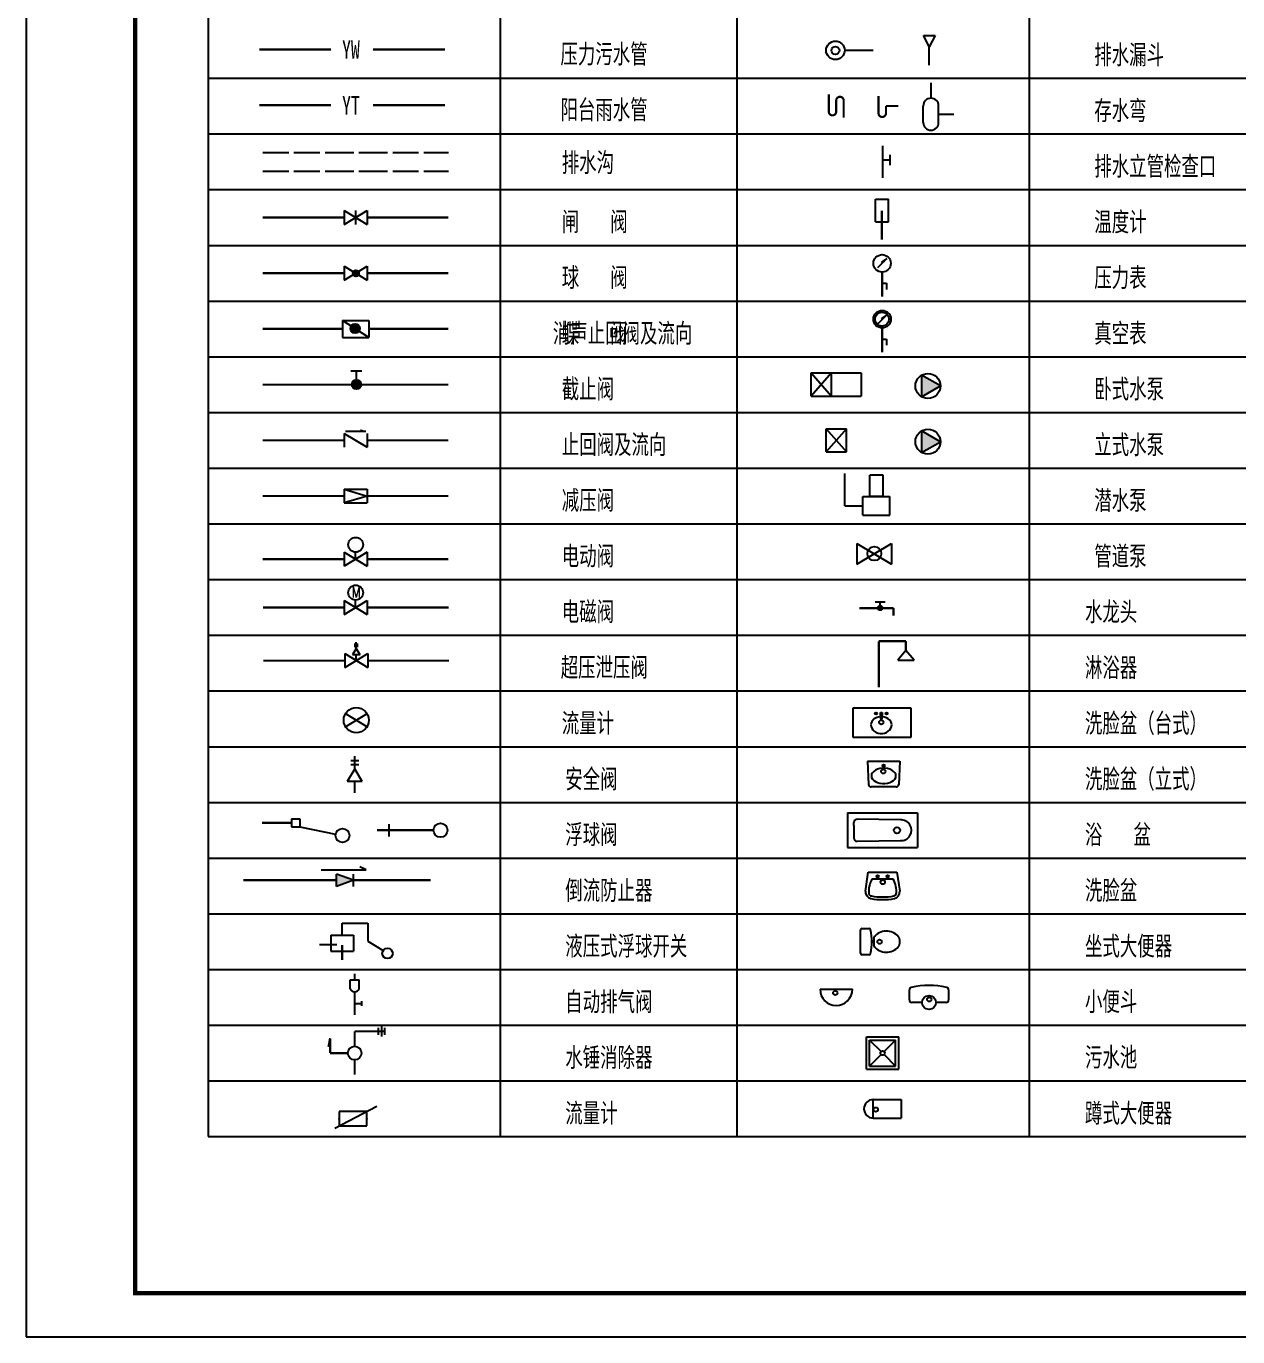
# Model space of a CAD drawing. Extents: x 1382187 to 1725648, y 860327 to 1571294.
# Drawn here: x 1472393 to 1500200, y 1434717 to 1464784 of the extents above; entities that cross this region are included whole.
import ezdxf
from ezdxf.enums import TextEntityAlignment as Align

# ---------------------------------------------------------------- set-up
doc = ezdxf.new("R2010")
doc.units = 0
doc.header["$LTSCALE"] = 1000
doc.header["$MEASUREMENT"] = 0
doc.layers.add('0s-水标注', color=7, linetype='Continuous')
doc.layers.add('图框', color=140, linetype='Continuous')
doc.styles.add('HZ', font='TXT', dxfattribs={"bigfont": 'HZTXT'})
doc.styles.add('ST', font='', dxfattribs={"width": 0.8})
doc.styles.get('ST').set_extended_font_data('SimSun')

# ---------------------------------------------------------------- blocks, each defined once
blk = doc.blocks.new('GDGDGRDGDRGDR')
at = {"layer": '图框'}
blk.add_lwpolyline([(148133, -148204), (190183, -148204), (190183, -118504), (148133, -118504)], close=True, dxfattribs=at)
at = {"layer": '图框', "const_width": 50}
blk.add_lwpolyline([(149383, -147704), (189683, -147704), (189683, -119004), (149383, -119004)], close=True, dxfattribs=at)
blk = doc.blocks.new('*X53')
at = {"color": 0, "linetype": 'Continuous'}
for p, q in [((-98904, -74050), (-98859, -74050)), ((-98903, -74040), (-98849, -74040)), ((-98894, -74060), (-98869, -74060)), ((-98888, -74030), (-98839, -74030)), ((-98884, -74070), (-98879, -74070)), ((-98873, -74020), (-98829, -74020)), ((-98858, -74010), (-98819, -74010)), ((-98843, -74000), (-98809, -74000)), ((-98828, -73990), (-98799, -73990)), ((-98813, -73980), (-98789, -73980)), ((-98798, -73970), (-98779, -73970)), ((-98783, -73960), (-98769, -73960)), ((-98768, -73950), (-98759, -73950)), ((-98753, -73940), (-98749, -73940))]:
    blk.add_line(p, q, dxfattribs=at)
blk = doc.blocks.new('*X57')
at = {"color": 0, "linetype": 'Continuous'}
for p, q in [((-73009, -33067), (-72910, -33067)), ((-73009, -33068), (-72909, -33068)), ((-73009, -33069), (-72909, -33069)), ((-73009, -33070), (-72909, -33070)), ((-73009, -33071), (-72909, -33071)), ((-73009, -33072), (-72909, -33072)), ((-73009, -33073), (-72909, -33073)), ((-73008, -33062), (-72911, -33062)), ((-73008, -33063), (-72910, -33063)), ((-73008, -33064), (-72910, -33064)), ((-73008, -33065), (-72910, -33065)), ((-73008, -33066), (-72910, -33066)), ((-73007, -33059), (-72911, -33059)), ((-73007, -33060), (-72911, -33060)), ((-73007, -33061), (-72911, -33061)), ((-73006, -33056), (-72912, -33056)), ((-73006, -33057), (-72912, -33057)), ((-73006, -33058), (-72912, -33058)), ((-73005, -33054), (-72913, -33054)), ((-73005, -33055), (-72913, -33055)), ((-73004, -33052), (-72914, -33052)), ((-73004, -33053), (-72914, -33053)), ((-73003, -33050), (-72915, -33050)), ((-73003, -33051), (-72915, -33051)), ((-73002, -33048), (-72916, -33048)), ((-73002, -33049), (-72916, -33049)), ((-73001, -33047), (-72917, -33047)), ((-73000, -33045), (-72918, -33045)), ((-73000, -33046), (-72918, -33046)), ((-72999, -33044), (-72919, -33044)), ((-72998, -33043), (-72920, -33043)), ((-72997, -33041), (-72922, -33041)), ((-72997, -33042), (-72921, -33042)), ((-72996, -33040), (-72922, -33040)), ((-72995, -33039), (-72923, -33039)), ((-72994, -33038), (-72924, -33038)), ((-72993, -33037), (-72926, -33037)), ((-72991, -33036), (-72927, -33036)), ((-72990, -33035), (-72928, -33035)), ((-72989, -33034), (-72929, -33034)), ((-72988, -33033), (-72931, -33033)), ((-72986, -33032), (-72932, -33032)), ((-72984, -33031), (-72934, -33031)), ((-72983, -33030), (-72936, -33030)), ((-72981, -33029), (-72937, -33029)), ((-72978, -33028), (-72940, -33028)), ((-72976, -33027), (-72942, -33027)), ((-72973, -33026), (-72945, -33026)), ((-72968, -33025), (-72950, -33025)), ((-73009, -33074), (-72909, -33074)), ((-73009, -33075), (-72909, -33075)), ((-73009, -33076), (-72909, -33076)), ((-73009, -33077), (-72909, -33077)), ((-73009, -33078), (-72909, -33078)), ((-73009, -33079), (-72909, -33079)), ((-73009, -33080), (-72909, -33080)), ((-73009, -33081), (-72910, -33081)), ((-73008, -33082), (-72910, -33082)), ((-73008, -33083), (-72910, -33083)), ((-73008, -33084), (-72910, -33084)), ((-73008, -33085), (-72910, -33085)), ((-73008, -33086), (-72910, -33086)), ((-73007, -33087), (-72911, -33087)), ((-73007, -33088), (-72911, -33088)), ((-73007, -33089), (-72911, -33089)), ((-73006, -33090), (-72912, -33090)), ((-73006, -33091), (-72912, -33091)), ((-73006, -33092), (-72912, -33092)), ((-73005, -33093), (-72913, -33093)), ((-73005, -33094), (-72913, -33094)), ((-73004, -33095), (-72914, -33095)), ((-73004, -33096), (-72914, -33096)), ((-73004, -33097), (-72915, -33097)), ((-73003, -33098), (-72915, -33098)), ((-73002, -33099), (-72916, -33099)), ((-73002, -33100), (-72916, -33100)), ((-73001, -33101), (-72917, -33101)), ((-73001, -33102), (-72918, -33102)), ((-73000, -33103), (-72918, -33103)), ((-72999, -33104), (-72919, -33104)), ((-72998, -33105), (-72920, -33105)), ((-72998, -33106), (-72921, -33106)), ((-72997, -33107), (-72921, -33107)), ((-72996, -33108), (-72922, -33108)), ((-72995, -33109), (-72923, -33109)), ((-72994, -33110), (-72924, -33110)), ((-72993, -33111), (-72925, -33111)), ((-72992, -33112), (-72926, -33112)), ((-72990, -33113), (-72928, -33113)), ((-72989, -33114), (-72929, -33114)), ((-72988, -33115), (-72930, -33115)), ((-72986, -33116), (-72932, -33116)), ((-72985, -33117), (-72933, -33117)), ((-72983, -33118), (-72935, -33118)), ((-72981, -33119), (-72937, -33119)), ((-72979, -33120), (-72939, -33120)), ((-72976, -33121), (-72942, -33121)), ((-72973, -33122), (-72945, -33122)), ((-72970, -33123), (-72949, -33123)), ((-72962, -33124), (-72956, -33124))]:
    blk.add_line(p, q, dxfattribs=at)
blk = doc.blocks.new('$VALVE$00000609')
for p, q in [((-344, -179), (459, 239)), ((263, 138), (-264, 138)), ((-264, 138), (-264, -137)), ((263, -137), (263, 138)), ((-264, -137), (263, -137))]:
    blk.add_line(p, q)
blk.add_lwpolyline([(459, 239, 0, 20, 0), (305, 171, 50, 50, 0)], format="xyseb")
for p in [(-264, 0), (263, 0)]:
    blk.add_point(p)

msp = doc.modelspace()

# ---------------------------------------------------------------- hatches: boundary and pattern name
at = {"layer": '0s-水标注', "ltscale": 1.5}
for points in [[(1480048.3, 1457851.5, 1.0000033), (1479835.3, 1457851.5, 1.0000033)], [(1492944.3, 1456281.5), (1493375.7, 1456530.5), (1492944.3, 1456779.5)], [(1492944.3, 1455003.5), (1493375.7, 1455252.5), (1492944.3, 1455501.5)], [(1479517.2, 1445049.2), (1479517.2, 1445333.2), (1479907.4, 1445191.2)]]:
    msp.add_hatch(color=256, dxfattribs=at).paths.add_polyline_path(points)

# ---------------------------------------------------------------- linework, layer by layer
for p, q in [((1476570.4, 1487257.7), (1476570.4, 1439308.9)), ((1483279.9, 1439308.9), (1483279.9, 1487266.9)), ((1488711.4, 1439308.9), (1488711.4, 1487266.9)), ((1495420.9, 1439308.9), (1495420.9, 1487266.9)), ((1492985.6, 1464571.6), (1493253.9, 1464571.6)), ((1493113.4, 1464316), (1492985.6, 1464571.6)), ((1493253.9, 1464571.6), (1493113.4, 1464313)), ((1476570.4, 1463590.9), (1525690.4, 1463590.9)), ((1492979.8, 1462574.8), (1492979.8, 1462953.4)), ((1493334.8, 1462574.8), (1493334.8, 1462953.4)), ((1476570.4, 1462312.9), (1525690.4, 1462312.9)), ((1477821.5, 1461888.6), (1478417.9, 1461888.6)), ((1478537.2, 1461888.6), (1479133.6, 1461888.6)), ((1479252.9, 1461888.6), (1479908.9, 1461888.6)), ((1480028.2, 1461888.6), (1480684.2, 1461888.6)), ((1480803.5, 1461888.6), (1481399.9, 1461888.6)), ((1481519.2, 1461888.6), (1482081.5, 1461888.6)), ((1492214.5, 1461713.5), (1492048.4, 1461713.5)), ((1492214.5, 1461832.3), (1492214.5, 1461594.7)), ((1477821.5, 1461459.2), (1478417.9, 1461459.2)), ((1478537.2, 1461459.2), (1479133.6, 1461459.2)), ((1479252.9, 1461459.2), (1479908.9, 1461459.2)), ((1480028.2, 1461459.2), (1480684.2, 1461459.2)), ((1480803.5, 1461459.2), (1481399.9, 1461459.2)), ((1481519.2, 1461459.2), (1482081.5, 1461459.2)), ((1476570.4, 1461034.9), (1525690.4, 1461034.9)), ((1491885.8, 1460293.5), (1491885.8, 1460815.3)), ((1491885.8, 1460815.3), (1492184.8, 1460815.3)), ((1492184.8, 1460293.5), (1492184.8, 1460815.3)), ((1479687.7, 1460236.2), (1480220.2, 1460555.7)), ((1479687.7, 1460555.7), (1480220.2, 1460236.2)), ((1479687.7, 1460555.7), (1479687.7, 1460236.2)), ((1479954, 1460555.7), (1479954, 1460236.2)), ((1480220.2, 1460555.7), (1480220.2, 1460236.2)), ((1491885.8, 1460293.5), (1492184.8, 1460293.5)), ((1476570.4, 1459756.9), (1525690.4, 1459756.9)), ((1491941.4, 1459250.1), (1492144.7, 1459453.6)), ((1492144.7, 1459453.6), (1492024.2, 1459373.2)), ((1479687.7, 1459277.7), (1479687.7, 1458958.2)), ((1479687.7, 1458958.2), (1480220.2, 1459277.7)), ((1479687.7, 1459277.7), (1480220.2, 1458958.2)), ((1480220.2, 1459277.7), (1480220.2, 1458958.2)), ((1492044.3, 1459353.2), (1492024.2, 1459373.2)), ((1492037.3, 1458885.7), (1492134, 1458885.7)), ((1492134, 1458885.7), (1492134, 1458746)), ((1476570.4, 1458478.9), (1525690.4, 1458478.9)), ((1479652.2, 1458035.2), (1480255.7, 1458035.2)), ((1480255.7, 1457644.7), (1479652.2, 1458035.2)), ((1479652.2, 1458035.2), (1479652.2, 1457644.7)), ((1480255.7, 1458035.2), (1480255.7, 1457644.7)), ((1491938.6, 1457958.8), (1492141.9, 1458162.2)), ((1492141.9, 1458162.2), (1492021.5, 1458081.8)), ((1492041.5, 1458061.8), (1492021.5, 1458081.8)), ((1479652.2, 1457644.7), (1480255.7, 1457644.7)), ((1492037.3, 1457607.7), (1492134, 1457607.7)), ((1492134, 1457607.7), (1492134, 1457468)), ((1476570.4, 1457200.9), (1525690.4, 1457200.9)), ((1479843.9, 1456881.4), (1480099.5, 1456881.4)), ((1479971.7, 1456561.9), (1479971.7, 1456881.4)), ((1490409.2, 1456828.2), (1490877.2, 1456295.7)), ((1490877.2, 1456828.2), (1490409.2, 1456295.7)), ((1490409.2, 1456295.7), (1490409.2, 1456828.2)), ((1490409.2, 1456828.2), (1491557.5, 1456828.2)), ((1490877.2, 1456295.7), (1490877.2, 1456828.2)), ((1491557.5, 1456828.2), (1491557.5, 1456295.7)), ((1493375.7, 1456530.5), (1492944.3, 1456779.5)), ((1492944.3, 1456779.5), (1492944.3, 1456281.5)), ((1492944.3, 1456281.5), (1493375.7, 1456530.5)), ((1490409.2, 1456295.7), (1491557.5, 1456295.7)), ((1476570.4, 1455922.9), (1525690.4, 1455922.9)), ((1490749.3, 1455017.7), (1490749.3, 1455550.2)), ((1491217.4, 1455550.2), (1490749.3, 1455017.7)), ((1490749.3, 1455550.2), (1491217.4, 1455017.7)), ((1490749.3, 1455550.2), (1491217.4, 1455550.2)), ((1491217.4, 1455017.7), (1491217.4, 1455550.2)), ((1479687.7, 1455443.7), (1480220.2, 1455124.2)), ((1479687.7, 1455443.7), (1479687.7, 1455124.2)), ((1479719.7, 1455496.9), (1480188.3, 1455496.9)), ((1480220.2, 1455443.7), (1480220.2, 1455124.2)), ((1493375.7, 1455252.5), (1492944.3, 1455501.5)), ((1492944.3, 1455501.5), (1492944.3, 1455003.5)), ((1492944.3, 1455003.5), (1493375.7, 1455252.5)), ((1490749.3, 1455017.7), (1491217.4, 1455017.7)), ((1476570.4, 1454644.9), (1525690.4, 1454644.9)), ((1492057.4, 1454483.9), (1491754.1, 1454483.9)), ((1491754.1, 1453992.8), (1491754.1, 1454483.9)), ((1492057.4, 1453992.8), (1492057.4, 1454483.9)), ((1479687.7, 1454165.7), (1480220.2, 1454165.7)), ((1479687.7, 1454165.7), (1480220.2, 1454005.9)), ((1479687.7, 1454165.7), (1479687.7, 1453846.2)), ((1480220.2, 1454165.7), (1480220.2, 1453846.2)), ((1480220.2, 1454005.9), (1479687.7, 1453846.2)), ((1479687.7, 1453846.2), (1480220.2, 1453846.2)), ((1491597.2, 1453563.4), (1491597.2, 1453992.8)), ((1491597.2, 1453992.8), (1492214.3, 1453992.8)), ((1492057.4, 1453992.8), (1491754.1, 1453992.8)), ((1492214.3, 1453563.4), (1492214.3, 1453992.8)), ((1491597.2, 1453563.4), (1492214.3, 1453563.4)), ((1476570.4, 1453366.9), (1525690.4, 1453366.9)), ((1491457.4, 1452919), (1491457.4, 1452439.8)), ((1491457.4, 1452919), (1492256.2, 1452439.8)), ((1491457.4, 1452439.8), (1492256.2, 1452919)), ((1492256.2, 1452919), (1492256.2, 1452439.8)), ((1479687.7, 1452718.2), (1480220.2, 1452398.7)), ((1480220.2, 1452718.2), (1479687.7, 1452398.7)), ((1479687.7, 1452718.2), (1479687.7, 1452398.7)), ((1479954, 1452568.2), (1479954, 1452716.4)), ((1480220.2, 1452718.2), (1480220.2, 1452398.7)), ((1476570.4, 1452088.9), (1525690.4, 1452088.9)), ((1476570.4, 1452088.9), (1525690.4, 1452088.9)), ((1479687.7, 1451609.7), (1479687.7, 1451290.2)), ((1479687.7, 1451290.2), (1480220.2, 1451609.7)), ((1479687.7, 1451609.7), (1480220.2, 1451290.2)), ((1479954, 1451449.9), (1479954, 1451620.3)), ((1480220.2, 1451609.7), (1480220.2, 1451290.2)), ((1491516, 1451434.1), (1492297, 1451434.1)), ((1491877.3, 1451581.1), (1492108.1, 1451581.1)), ((1491992.7, 1451434.1), (1491992.7, 1451581.1)), ((1492297, 1451287.1), (1492297, 1451434.1)), ((1476570.4, 1450810.9), (1513549.4, 1450810.9)), ((1479968.1, 1450505.2), (1479881.8, 1450361.5)), ((1480015.4, 1450597.2), (1479923.4, 1450597.2)), ((1480015.4, 1450553.5), (1479923.4, 1450553.5)), ((1479968.1, 1450505.2), (1479968.1, 1450653.1)), ((1480054.3, 1450361.5), (1479968.1, 1450505.2)), ((1492584.6, 1450673.7), (1491961.4, 1450673.7)), ((1491961.4, 1450673.7), (1492584.6, 1450673.7)), ((1492584.6, 1450460.7), (1492398.3, 1450241.6)), ((1492584.6, 1450460.7), (1492584.6, 1450673.7)), ((1492584.6, 1450526.7), (1492584.6, 1450673.7)), ((1492771, 1450241.6), (1492584.6, 1450460.7)), ((1479701.8, 1450069.8), (1480234.3, 1450389.3)), ((1479701.8, 1450389.3), (1480234.3, 1450069.8)), ((1479701.8, 1450389.3), (1479701.8, 1450069.8)), ((1480054.3, 1450361.5), (1479881.8, 1450361.5)), ((1479968.1, 1450229.5), (1479968.1, 1450361.5)), ((1480234.3, 1450389.3), (1480234.3, 1450069.8)), ((1492398.3, 1450241.6), (1492771, 1450241.6)), ((1476570.4, 1449532.9), (1513549.4, 1449532.9)), ((1479701.8, 1449022.7), (1480234.3, 1448703.2)), ((1479701.8, 1448703.2), (1480234.3, 1449022.7)), ((1492701.5, 1449137), (1491363.5, 1449137)), ((1491363.5, 1449137), (1491363.5, 1448476.3)), ((1491879.7, 1449033.5), (1491913.6, 1448999.5)), ((1491879.7, 1448999.5), (1491913.7, 1449033.5)), ((1491993.4, 1448938.5), (1492004.7, 1448938.5)), ((1492000.5, 1449040.5), (1492036.5, 1449040.5)), ((1492043.6, 1448938.5), (1492032.2, 1448938.5)), ((1492157.3, 1449033.5), (1492123.3, 1448999.5)), ((1492123.3, 1449033.4), (1492157.3, 1448999.5)), ((1492701.5, 1448476.3), (1492701.5, 1449137)), ((1492179.1, 1448893.2), (1492138.5, 1448915.4)), ((1491363.5, 1448476.3), (1492701.5, 1448476.3)), ((1476570.4, 1448254.9), (1513549.4, 1448254.9)), ((1479931.6, 1447744.9), (1479759.1, 1447457.4)), ((1480026.3, 1447928.8), (1479842.3, 1447928.8)), ((1480026.3, 1447841.4), (1479842.3, 1447841.4)), ((1480104.2, 1447457.4), (1479931.6, 1447744.9)), ((1491703.2, 1447919.5), (1491724.9, 1447389)), ((1491703.2, 1447919.5), (1492441.2, 1447919.5)), ((1492055.2, 1447838.1), (1492089.2, 1447804.1)), ((1492089.2, 1447838.1), (1492055.2, 1447804.1)), ((1492441.2, 1447919.5), (1492419.6, 1447389)), ((1480104.2, 1447457.4), (1479759.1, 1447457.4)), ((1492359.6, 1447331.5), (1491784.8, 1447331.5)), ((1476570.4, 1446976.9), (1513549.4, 1446976.9)), ((1478483, 1446602.6), (1478671.4, 1446602.6)), ((1478483, 1446602.6), (1478483, 1446416.2)), ((1478671.4, 1446602.6), (1478671.4, 1446416.2)), ((1491245.2, 1446733.9), (1492851.5, 1446733.9)), ((1491245.2, 1446733.9), (1491245.2, 1445942)), ((1492457, 1446576.5), (1491466.9, 1446591.9)), ((1492851.5, 1446733.9), (1492851.5, 1445942)), ((1478483, 1446416.2), (1478671.4, 1446416.2)), ((1478671.4, 1446416.2), (1479494.4, 1446248.3)), ((1480723.3, 1446195.9), (1480723.3, 1446479.9)), ((1491387.2, 1446449), (1491387.2, 1446513.4)), ((1491387.2, 1446449), (1491387.2, 1446226.8)), ((1491387.2, 1446226.8), (1491387.2, 1446162.5)), ((1491245.2, 1445942), (1492851.5, 1445942)), ((1491466.9, 1446084), (1492457, 1446099.3)), ((1476570.4, 1445698.9), (1513549.4, 1445698.9)), ((1479161.7, 1445428.6), (1480193.6, 1445428.6)), ((1479517.2, 1445049.2), (1479517.2, 1445333.2)), ((1479907.4, 1445191.2), (1479517.2, 1445333.2)), ((1479907.4, 1445049.2), (1479907.4, 1445333.2)), ((1480193.6, 1445428.6), (1480046.2, 1445497.9)), ((1491656.4, 1444944), (1491718.6, 1445374.3)), ((1491718.6, 1445374.3), (1492378.1, 1445374.3)), ((1492378.1, 1445374.3), (1492440.3, 1444944)), ((1479907.4, 1445191.2), (1479517.2, 1445049.2)), ((1491951.8, 1445213.3), (1491803.4, 1445213.3)), ((1491952.9, 1445262.8), (1491913.8, 1445301.8)), ((1491913.8, 1445262.8), (1491952.9, 1445301.8)), ((1492144.9, 1445213.3), (1491951.8, 1445213.3)), ((1492143.9, 1445262.8), (1492182.9, 1445301.8)), ((1492143.9, 1445301.8), (1492182.9, 1445262.8)), ((1492293.3, 1445213.3), (1492144.9, 1445213.3)), ((1476570.4, 1444420.9), (1513549.4, 1444420.9)), ((1479646.4, 1444203.2), (1480234, 1444203.2)), ((1479646.4, 1443933.4), (1479646.4, 1444203.2)), ((1480234, 1444203.2), (1480234, 1443796.6)), ((1479385.5, 1443933.4), (1479907.4, 1443933.4)), ((1479385.5, 1443933.4), (1479385.5, 1443560.7)), ((1479907.4, 1443933.4), (1479907.4, 1443560.7)), ((1491540, 1443519.9), (1491540, 1444043.9)), ((1491578.3, 1444082.3), (1491733, 1444082.3)), ((1491846.7, 1443890.6), (1491846.7, 1443673.3)), ((1479385.5, 1443560.7), (1479907.4, 1443560.7)), ((1480234, 1443796.6), (1480583.4, 1443575.9)), ((1491802, 1443801.1), (1491846.7, 1443801.1)), ((1491846.7, 1443762.8), (1491802, 1443762.8)), ((1491733, 1443481.6), (1491578.3, 1443481.6)), ((1476570.4, 1443142.9), (1513549.4, 1443142.9)), ((1479827.6, 1442908.5), (1480035.7, 1442908.5)), ((1479827.6, 1442700.8), (1479827.6, 1442908.5)), ((1480035.7, 1442700.8), (1480035.7, 1442908.5)), ((1490612.7, 1442689.3), (1491354, 1442689.3)), ((1492662.9, 1442444.1), (1492662.9, 1442676)), ((1493563.9, 1442676), (1493563.9, 1442444.1)), ((1479931.6, 1442365.6), (1480091.4, 1442365.6)), ((1480091.4, 1442418.8), (1480091.4, 1442312.3)), ((1492955.1, 1442386.6), (1492720.4, 1442386.6)), ((1493506.3, 1442386.6), (1493271.6, 1442386.6)), ((1476570.4, 1441864.9), (1513549.4, 1441864.9)), ((1480471.4, 1441804), (1480471.4, 1441644.3)), ((1480546.7, 1441843.9), (1480546.7, 1441604.3)), ((1480617.5, 1441804), (1480617.5, 1441644.3)), ((1491675.6, 1440853.2), (1491675.6, 1441598.7)), ((1491675.6, 1441598.7), (1492421.1, 1441598.7)), ((1491750.2, 1441524.1), (1492013.4, 1441260.9)), ((1491750.2, 1440927.7), (1491750.2, 1441524.1)), ((1491750.2, 1441524.1), (1492346.6, 1441524.1)), ((1492346.6, 1441524.1), (1492083.3, 1441260.8)), ((1492346.6, 1440927.7), (1492346.6, 1441524.1)), ((1492421.1, 1440853.2), (1492421.1, 1441598.7)), ((1492012.6, 1441190.1), (1491750.2, 1440927.7)), ((1492084.1, 1441190.2), (1492346.6, 1440927.7)), ((1491675.6, 1440853.2), (1492421.1, 1440853.2)), ((1491750.2, 1440927.7), (1492346.6, 1440927.7)), ((1476570.4, 1440586.9), (1513549.4, 1440586.9)), ((1491834.2, 1439734.9), (1491834.2, 1440160.9)), ((1491834.2, 1440160.9), (1492475.5, 1440160.9)), ((1492475.5, 1440160.9), (1492475.5, 1439734.9)), ((1491834.2, 1439734.9), (1492475.5, 1439734.9)), ((1476570.4, 1439308.9), (1525690.4, 1439308.9))]:
    msp.add_line(p, q, dxfattribs=at)
at = {"layer": '0s-水标注', "ltscale": 1.5, "const_width": 50}
for points in [[(1477742.2, 1464248.8), (1479388.9, 1464248.8)], [(1480351.4, 1464248.8), (1482002.2, 1464248.8)], [(1493113.4, 1463884.9), (1493113.4, 1464313)], [(1491178.4, 1464229.9), (1491838.1, 1464229.9)], [(1493157.3, 1463130.9), (1493157.3, 1463485.9)], [(1490813, 1463218.2), (1490813, 1462824.1)], [(1490983.4, 1463079.7), (1490983.4, 1462824.1)], [(1491153.8, 1463079.7), (1491153.8, 1462685.7)], [(1491954.6, 1463181), (1491954.6, 1462786.9)], [(1477742.2, 1462970.8), (1479388.9, 1462970.8)], [(1480351.4, 1462970.8), (1482002.2, 1462970.8)], [(1492125, 1462952.2), (1492412.4, 1462952.2)], [(1492125, 1462952.2), (1492125, 1462786.9)], [(1493334.8, 1462764.1), (1493689.8, 1462764.1)], [(1492048.4, 1462046.7), (1492048.4, 1461301.2)], [(1477821.5, 1460395.9), (1479687.7, 1460395.9)], [(1480220.2, 1460395.9), (1482081.5, 1460395.9)], [(1492032.4, 1460550.5), (1492032.4, 1459883.4)], [(1492037.3, 1459143.3), (1492037.3, 1458578.4)], [(1477821.5, 1459117.9), (1479687.7, 1459117.9)], [(1480220.2, 1459117.9), (1482081.5, 1459117.9)], [(1477821.5, 1457839.9), (1479652.2, 1457839.9)], [(1480255.7, 1457839.9), (1482081.5, 1457839.9)], [(1492037.3, 1457865.3), (1492037.3, 1457300.4)], [(1477821.5, 1456561.9), (1482081.5, 1456561.9)], [(1477821.5, 1455283.9), (1479687.7, 1455283.9)], [(1480220.2, 1455283.9), (1482081.5, 1455283.9)], [(1491178.3, 1454526.3), (1491178.3, 1453778.1)], [(1477821.5, 1454005.9), (1479687.7, 1454005.9)], [(1480220.2, 1454005.9), (1482081.5, 1454005.9)], [(1491178.3, 1453778.1), (1491597.2, 1453778.1)], [(1477821.5, 1452558.4), (1479687.7, 1452558.4)], [(1480220.2, 1452558.4), (1482081.5, 1452558.4)], [(1477830.5, 1451449.9), (1479687.7, 1451449.9)], [(1480220.2, 1451449.9), (1482090.5, 1451449.9)], [(1491519, 1451434.1), (1492297, 1451434.1)], [(1492297, 1451264.5), (1492297, 1451434.1)], [(1491961.4, 1450673.7), (1491961.4, 1449619.5)], [(1491961.4, 1450673.7), (1492584.6, 1450673.7)], [(1492584.6, 1450460.7), (1492584.6, 1450673.7)], [(1477835.6, 1450229.5), (1479701.8, 1450229.5)], [(1480234.3, 1450229.5), (1482095.6, 1450229.5)], [(1479931.6, 1447744.9), (1479931.6, 1448040.6)], [(1479931.6, 1447193.5), (1479931.6, 1447457.4)], [(1477801.6, 1446509.4), (1478483, 1446509.4)], [(1481742.1, 1446337.9), (1480447.4, 1446337.9)], [(1477379.6, 1445191.2), (1479517.2, 1445191.2)], [(1479907.4, 1445191.2), (1481678.8, 1445191.2)], [(1479522.8, 1443713.1), (1479122.8, 1443713.1)], [(1479646.4, 1443702.7), (1479646.4, 1443360.7)], [(1479931.6, 1443045), (1479931.6, 1442908.5)], [(1479931.6, 1442631.8), (1479931.6, 1442099.3)], [(1479931.6, 1441724.1), (1479931.6, 1441382.1)], [(1479931.6, 1441724.1), (1480617.5, 1441724.1)], [(1479367.9, 1441568), (1479329.6, 1441369.1)], [(1479367.9, 1441568), (1479367.9, 1441225.9)], [(1479367.9, 1441225.9), (1479775.5, 1441225.9)], [(1479931.6, 1441069.8), (1479931.6, 1440727.7)]]:
    msp.add_lwpolyline(points, dxfattribs=at)
for points in [[(1491153.8, 1463079.7, 1), (1490983.4, 1463079.7, 1)], [(1490813, 1462824.1, 1), (1490983.4, 1462824.1, 1)], [(1491954.6, 1462786.9, 1), (1492125, 1462786.9, 1)]]:
    msp.add_lwpolyline(points, format="xyb", dxfattribs=at)
at = {"layer": '0s-水标注', "ltscale": 1.5}
for points, const_width in [([(1479923.8, 1459114.8, 1), (1479994.8, 1459114.8, 1)], 71), ([(1479918.5, 1456561.9, 1), (1480025, 1456561.9, 1)], 106.5)]:
    msp.add_lwpolyline(points, format="xyb", close=True, dxfattribs=dict(at, const_width=const_width))
for points in [[(1491993.4, 1448938.5), (1491944.3, 1448930.7), (1491898.5, 1448915.4), (1491857.9, 1448893.2)], [(1492036.5, 1449040.5), (1492030.5, 1448896.5), (1492006.5, 1448896.5), (1492000.5, 1449040.5)], [(1492138.5, 1448915.4), (1492092.6, 1448930.7), (1492043.6, 1448938.5)], [(1491857.9, 1448893.2), (1491799.2, 1448832.7), (1491783.7, 1448796.9), (1491778.5, 1448759.5)], [(1491778.5, 1448759.5), (1491783.7, 1448717.1), (1491799.2, 1448676.5), (1491824.3, 1448639.6), (1491857.9, 1448607.9), (1491898.5, 1448582.8), (1491944.3, 1448565.5), (1491993.4, 1448556.6), (1492043.6, 1448556.6), (1492092.6, 1448565.5), (1492138.5, 1448582.8), (1492179.1, 1448607.9), (1492212.6, 1448639.6), (1492237.7, 1448676.5), (1492253.2, 1448717.1), (1492258.5, 1448759.5)], [(1492258.5, 1448759.5), (1492253.2, 1448796.9), (1492237.7, 1448832.7), (1492212.6, 1448865.3), (1492179.1, 1448893.2)], [(1492354.2, 1447585.5), (1492348.1, 1447622.3), (1492329.8, 1447657.5), (1492300.4, 1447689.6), (1492260.9, 1447717), (1492213.2, 1447738.8), (1492159.4, 1447753.8), (1492101.7, 1447761.5), (1492042.7, 1447761.5), (1491985.1, 1447753.8), (1491931.2, 1447738.8), (1491883.5, 1447717), (1491844.1, 1447689.6), (1491814.6, 1447657.5), (1491796.4, 1447622.3), (1491790.2, 1447585.5), (1491796.4, 1447548.7), (1491814.6, 1447513.5), (1491844.1, 1447481.5), (1491883.5, 1447454), (1491931.2, 1447432.2), (1491985.1, 1447417.2), (1492042.7, 1447409.5), (1492101.7, 1447409.5), (1492159.4, 1447417.2), (1492213.2, 1447432.2), (1492260.9, 1447454), (1492300.4, 1447481.5), (1492329.8, 1447513.5), (1492348.1, 1447548.7), (1492354.2, 1447585.5)]]:
    msp.add_lwpolyline(points, dxfattribs=at)
for centre, radius in [((1490965.4, 1464229.9), 213), ((1490965.4, 1464229.9), 91.6), ((1492037.3, 1459343.3), 200), ((1479959.3, 1459114.8), 71), ((1479954, 1459117.9), 31), ((1492037.6, 1458062.8), 200), ((1479941.8, 1457851.5), 106.5), ((1492034, 1458062.6), 158.8), ((1493088.1, 1456530.5), 287.6), ((1479971.7, 1456561.9), 106.5), ((1493088.1, 1455252.5), 287.6), ((1479954, 1452886.8), 170.4), ((1491858.2, 1452685), 159.8), ((1479954, 1451790.7), 170.4), ((1491992.7, 1451434.1), 50), ((1479968.1, 1448863), 287.6), ((1491896.7, 1449016.5), 24), ((1492140.3, 1449016.5), 24), ((1492017.2, 1448814.9), 50), ((1492064.7, 1447688.3), 50), ((1492072.2, 1447821.1), 24), ((1479650.9, 1446216.4), 159.8), ((1481901.9, 1446337.9), 159.8), ((1492377.9, 1446336.8), 70.5), ((1491933.3, 1445282.3), 27.6), ((1492052.8, 1445150.5), 50), ((1492163.4, 1445282.3), 27.6), ((1491979.3, 1443779.6), 50), ((1480684.7, 1443511.9), 119.8), ((1490962.8, 1442604.6), 50), ((1493113.4, 1442386.6), 158.3), ((1493118.4, 1442457.7), 50), ((1479931.6, 1441225.9), 156.2), ((1492048.3, 1441225.1), 50), ((1491892.2, 1439930.2), 50)]:
    msp.add_circle(centre, radius, dxfattribs=at)
for centre, radius, start, end in [((1493157.3, 1462953.4), 177.5, 0, 180), ((1493157.3, 1462574.8), 177.5, 180, 0), ((1491992.7, 1451434.1), 23, 0, 180), ((1491992.7, 1451434.1), 23, 180, 0), ((1491784.8, 1447391.5), 60, 182.3373, 270), ((1492359.6, 1447391.5), 60, 270, 357.66269), ((1491465.7, 1446513.4), 78.5, 89.11176, 180.00001), ((1492470.5, 1446337.9), 239, 266.76386, 93.23611), ((1491465.7, 1446162.5), 78.5, 179.99999, 270.88824), ((1492287.5, 1444937.8), 556.9, 150.35666, 186.38465), ((1491809.2, 1444937.8), 557, 353.61611, 29.64229), ((1491808.2, 1444922), 153.4, 171.77235, 259.00555), ((1491803.2, 1444906.2), 75.5, 203.63321, 260.44973), ((1492048.4, 1446158.2), 1412.7, 259.00558, 280.99442), ((1492048.4, 1446158.2), 1351.3, 259.00558, 280.99442), ((1492291, 1444909.4), 79.2, 280.96161, 334.95535), ((1492288.5, 1444922), 153.4, 280.99442, 8.22765), ((1491578.3, 1444043.9), 38.3, 90, 180.00001), ((1491733, 1444043.9), 38.3, 13.3667, 90), ((1490630.4, 1443781.9), 1171.6, 346.6333, 13.3667), ((1492133.7, 1443644.9), 377.7, 43.16322, 139.43984), ((1492228.4, 1443781.9), 217.8, 326.12478, 33.87524), ((1491578.3, 1443519.9), 38.3, 180.00001, 270), ((1492133.7, 1443918.9), 377.7, 220.56015, 316.83679), ((1491733, 1443519.9), 38.3, 270, 346.6333), ((1479931.6, 1442744.9), 113.1, 202.9735, 337.0265), ((1490983.4, 1442689.3), 370.6, 180, 0), ((1492720.4, 1442676), 57.5, 103.3667, 180), ((1493113.4, 1441022.2), 1757.4, 76.6333, 103.3667), ((1493506.3, 1442676), 57.5, 0, 76.6333), ((1492720.4, 1442444.1), 57.5, 180, 270), ((1493506.3, 1442444.1), 57.5, 270, 0), ((1491834.2, 1439947.9), 213, 90, 270)]:
    msp.add_arc(centre, radius, start, end, dxfattribs=at)
msp.add_solid([(1480060.5, 1455496.9), (1480188.3, 1455496.9), (1480060.5, 1455496.9), (1480060.5, 1455539.5)], dxfattribs=at)

# ---------------------------------------------------------------- block references
at = {"xscale": 2, "yscale": 2, "zscale": 2}
msp.add_blockref('GDGDGRDGDRGDR', (1176126.9, 1731125.5), dxfattribs=at)
at = {"layer": '0s-水标注', "ltscale": 1.5, "xscale": 0.7099999999627471, "yscale": 0.7099999999627471, "zscale": 0.7099999999627471}
for p in [(1562250.1, 1511944.6), (1562247.4, 1510653.2)]:
    msp.add_blockref('*X53', p, dxfattribs=at)
at = {"layer": '0s-水标注', "ltscale": 1.5, "xscale": -1}
msp.add_blockref('*X57', (1419033.6, 1484508.2), dxfattribs=at)
at = {"layer": '0s-水标注', "xscale": 1.2, "yscale": 1.2, "zscale": 1.2}
msp.add_blockref('$VALVE$00000609', (1479892.5, 1439718.2), dxfattribs=at)

# ---------------------------------------------------------------- texts
at = {"layer": '0s-水标注', "ltscale": 1.5, "style": 'ST', "width": 0.7}
for s, p in [('YW', (1479845.8, 1464248.8)), ('YT', (1479845.8, 1462970.8))]:
    msp.add_text(s, height=426, dxfattribs=at).set_placement(p, align=Align.MIDDLE)
at = {"layer": '0s-水标注', "style": 'HZ', "width": 0.8}
for s, height, p in [('压力污水管', 500, (1484655.5, 1463881.8)), ('排水漏斗', 500, (1496906.5, 1463865.2)), ('阳台雨水管', 500, (1484655.5, 1462603.8)), ('存水弯', 500, (1496906.5, 1462585)), ('排水沟', 500, (1484684.4, 1461390.9)), ('排水立管检查口', 500, (1496906.5, 1461307)), ('闸  阀', 500, (1484684.4, 1460033.4)), ('温度计', 500, (1496906.5, 1460029)), ('球  阀', 500, (1484684.4, 1458755.4)), ('压力表', 500, (1496906.5, 1458753.2)), ('消声止回阀及流向', 500, (1484480.2, 1457475.2)), ('蝶  阀', 500, (1484684.4, 1457477.4)), ('真空表', 500, (1496906.5, 1457475.2)), ('截止阀', 500, (1484684.4, 1456197.2)), ('卧式水泵', 500, (1496906.5, 1456197.2)), ('止回阀及流向', 500, (1484684.4, 1454921.4)), ('立式水泵', 500, (1496906.5, 1454919.2)), ('减压阀', 500, (1484684.4, 1453643.4)), ('潜水泵', 500, (1496906.5, 1453641.2)), ('电动阀', 500, (1484684.4, 1452365.4)), ('管道泵', 500, (1496906.5, 1452363.2)), ('M', 250, (1479864.4, 1451677.4)), ('电磁阀', 500, (1484684.4, 1451087.4)), ('水龙头', 500, (1496692.7, 1451085.2)), ('超压泄压阀', 500, (1484660.3, 1449809.4)), ('淋浴器', 500, (1496692.7, 1449805)), ('流量计', 500, (1484684.4, 1448531.4)), ('洗脸盆（台式）', 500, (1496692.7, 1448529.2)), ('安全阀', 500, (1484765.5, 1447249)), ('洗脸盆（立式）', 500, (1496692.7, 1447251.2)), ('浮球阀', 500, (1484765.5, 1445975.4)), ('浴  盆', 500, (1496692.7, 1445973.2)), ('倒流防止器', 500, (1484765.5, 1444693)), ('洗脸盆', 500, (1496692.7, 1444695.2)), ('液压式浮球开关', 500, (1484765.5, 1443417.2)), ('坐式大便器', 500, (1496692.7, 1443417.2)), ('自动排气阀', 500, (1484765.5, 1442139.2)), ('小便斗', 500, (1496692.7, 1442143.6)), ('水锤消除器', 500, (1484765.5, 1440861.2)), ('污水池', 500, (1496692.7, 1440865.6)), ('流量计', 500, (1484765.5, 1439583.2)), ('蹲式大便器', 500, (1496692.7, 1439583.2))]:
    msp.add_text(s, height=height, rotation=0, dxfattribs=at).set_placement(p)

doc.saveas('drawing.dxf')
